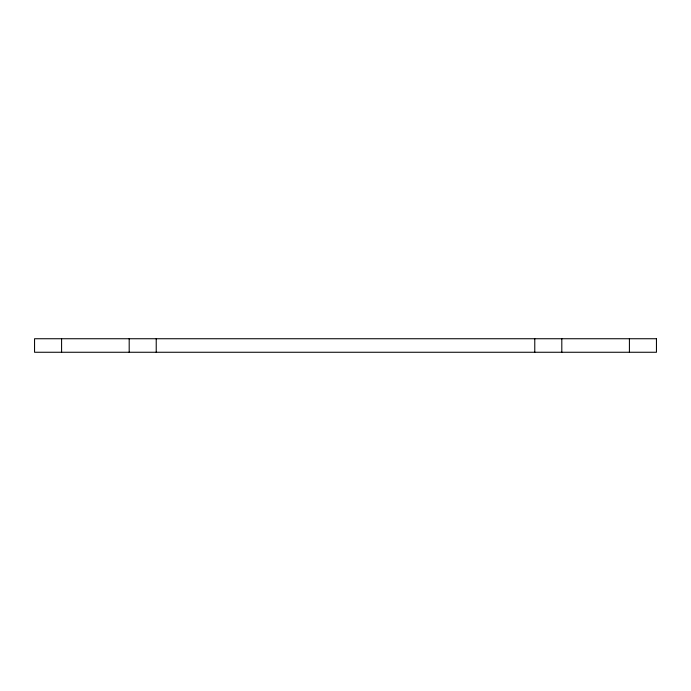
<?xml version="1.0" encoding="UTF-8"?>
<svg xmlns="http://www.w3.org/2000/svg" width="691" height="691" viewBox="0 0 691 691"><rect width="100%" height="100%" fill="white"/><g stroke="black" fill="none" stroke-linecap="round" stroke-linejoin="round"><path stroke-width="1.04" d="M629.415 338.737L629.415 352.263M561.809 338.737L561.809 352.263M534.774 338.737L534.774 352.263M156.226 338.737L156.226 352.263M129.191 338.737L129.191 352.263M61.585 338.737L61.585 352.263M656.45 338.737L34.55 338.737L34.55 352.263L656.45 352.263L656.45 338.737"/></g></svg>
